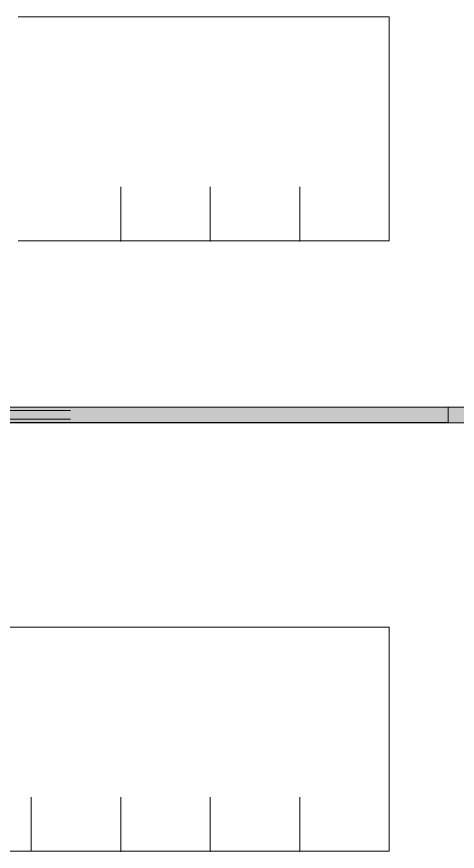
# Model space of a CAD drawing. Header units: millimetres. Extents: x -242231 to 419123, y -2399 to 525285.
# Drawn here: x -36700 to -35551, y 43184 to 45360 of the extents above; entities that cross this region are included whole.
import ezdxf

# ---------------------------------------------------------------- set-up
doc = ezdxf.new("R2010")
doc.units = ezdxf.units.MM
doc.layers.add('R-635 Töfluteikning', color=7, linetype='Continuous', lineweight=15)
doc.layers.add('R-635 Töfluteikning dinskinna', color=32, linetype='Continuous', lineweight=15)

msp = doc.modelspace()

# ---------------------------------------------------------------- hatches: boundary and pattern name
at = {"layer": 'R-635 Töfluteikning'}
h = msp.add_hatch(color=3, dxfattribs=at)
h.dxf.hatch_style = 1
h.paths.add_polyline_path([(-34578.484, 44301.641), (-34578.484, 44321.797), (-34577.698, 44341.953), (-38051.788, 44341.953), (-38051.788, 44321.797), (-38051.788, 44301.641)])

# ---------------------------------------------------------------- linework, layer by layer
at = {"layer": 'R-635 Töfluteikning', "color": 3}
for p, q in [((-35575.11, 44342.617), (-38051.788, 44342.617)), ((-34577.698, 44341.953), (-38051.788, 44341.953)), ((-36560.466, 44333.878), (-36816.437, 44333.878)), ((-35575.11, 44322.461), (-35575.11, 44342.617)), ((-38051.788, 44302.305), (-35575.11, 44302.305)), ((-35575.11, 44322.461), (-35575.11, 44302.305)), ((-38051.788, 44301.641), (-34578.581, 44301.641))]:
    msp.add_line(p, q, dxfattribs=at)
at = {"layer": 'R-635 Töfluteikning', "color": 1}
msp.add_line((-36560.466, 44311.045), (-36741.622, 44311.045), dxfattribs=at)
at = {"layer": 'R-635 Töfluteikning dinskinna'}
for p, q in [((-35728.686, 45360.253), (-36696.326, 45360.253)), ((-35728.686, 44775.73), (-35728.686, 45360.253)), ((-36429.106, 44775.73), (-36429.106, 44916.822)), ((-36195.633, 44775.73), (-36195.633, 44916.822)), ((-35962.159, 44775.73), (-35962.159, 44916.822)), ((-36696.326, 44775.73), (-35728.686, 44775.73)), ((-35728.686, 43768.846), (-38531.991, 43768.846)), ((-35728.686, 43184.323), (-35728.686, 43768.846)), ((-36662.579, 43184.323), (-36662.579, 43325.415)), ((-36429.106, 43184.323), (-36429.106, 43325.415)), ((-36195.633, 43184.323), (-36195.633, 43325.415)), ((-35962.159, 43184.323), (-35962.159, 43325.415)), ((-38531.991, 43184.323), (-35728.686, 43184.323))]:
    msp.add_line(p, q, dxfattribs=at)
for p in [(-36429.106, 44775.73), (-36195.633, 44775.73), (-35962.159, 44775.73), (-36429.106, 43184.323), (-36195.633, 43184.323), (-35962.159, 43184.323)]:
    msp.add_point(p, dxfattribs=at)

doc.saveas('drawing.dxf')
